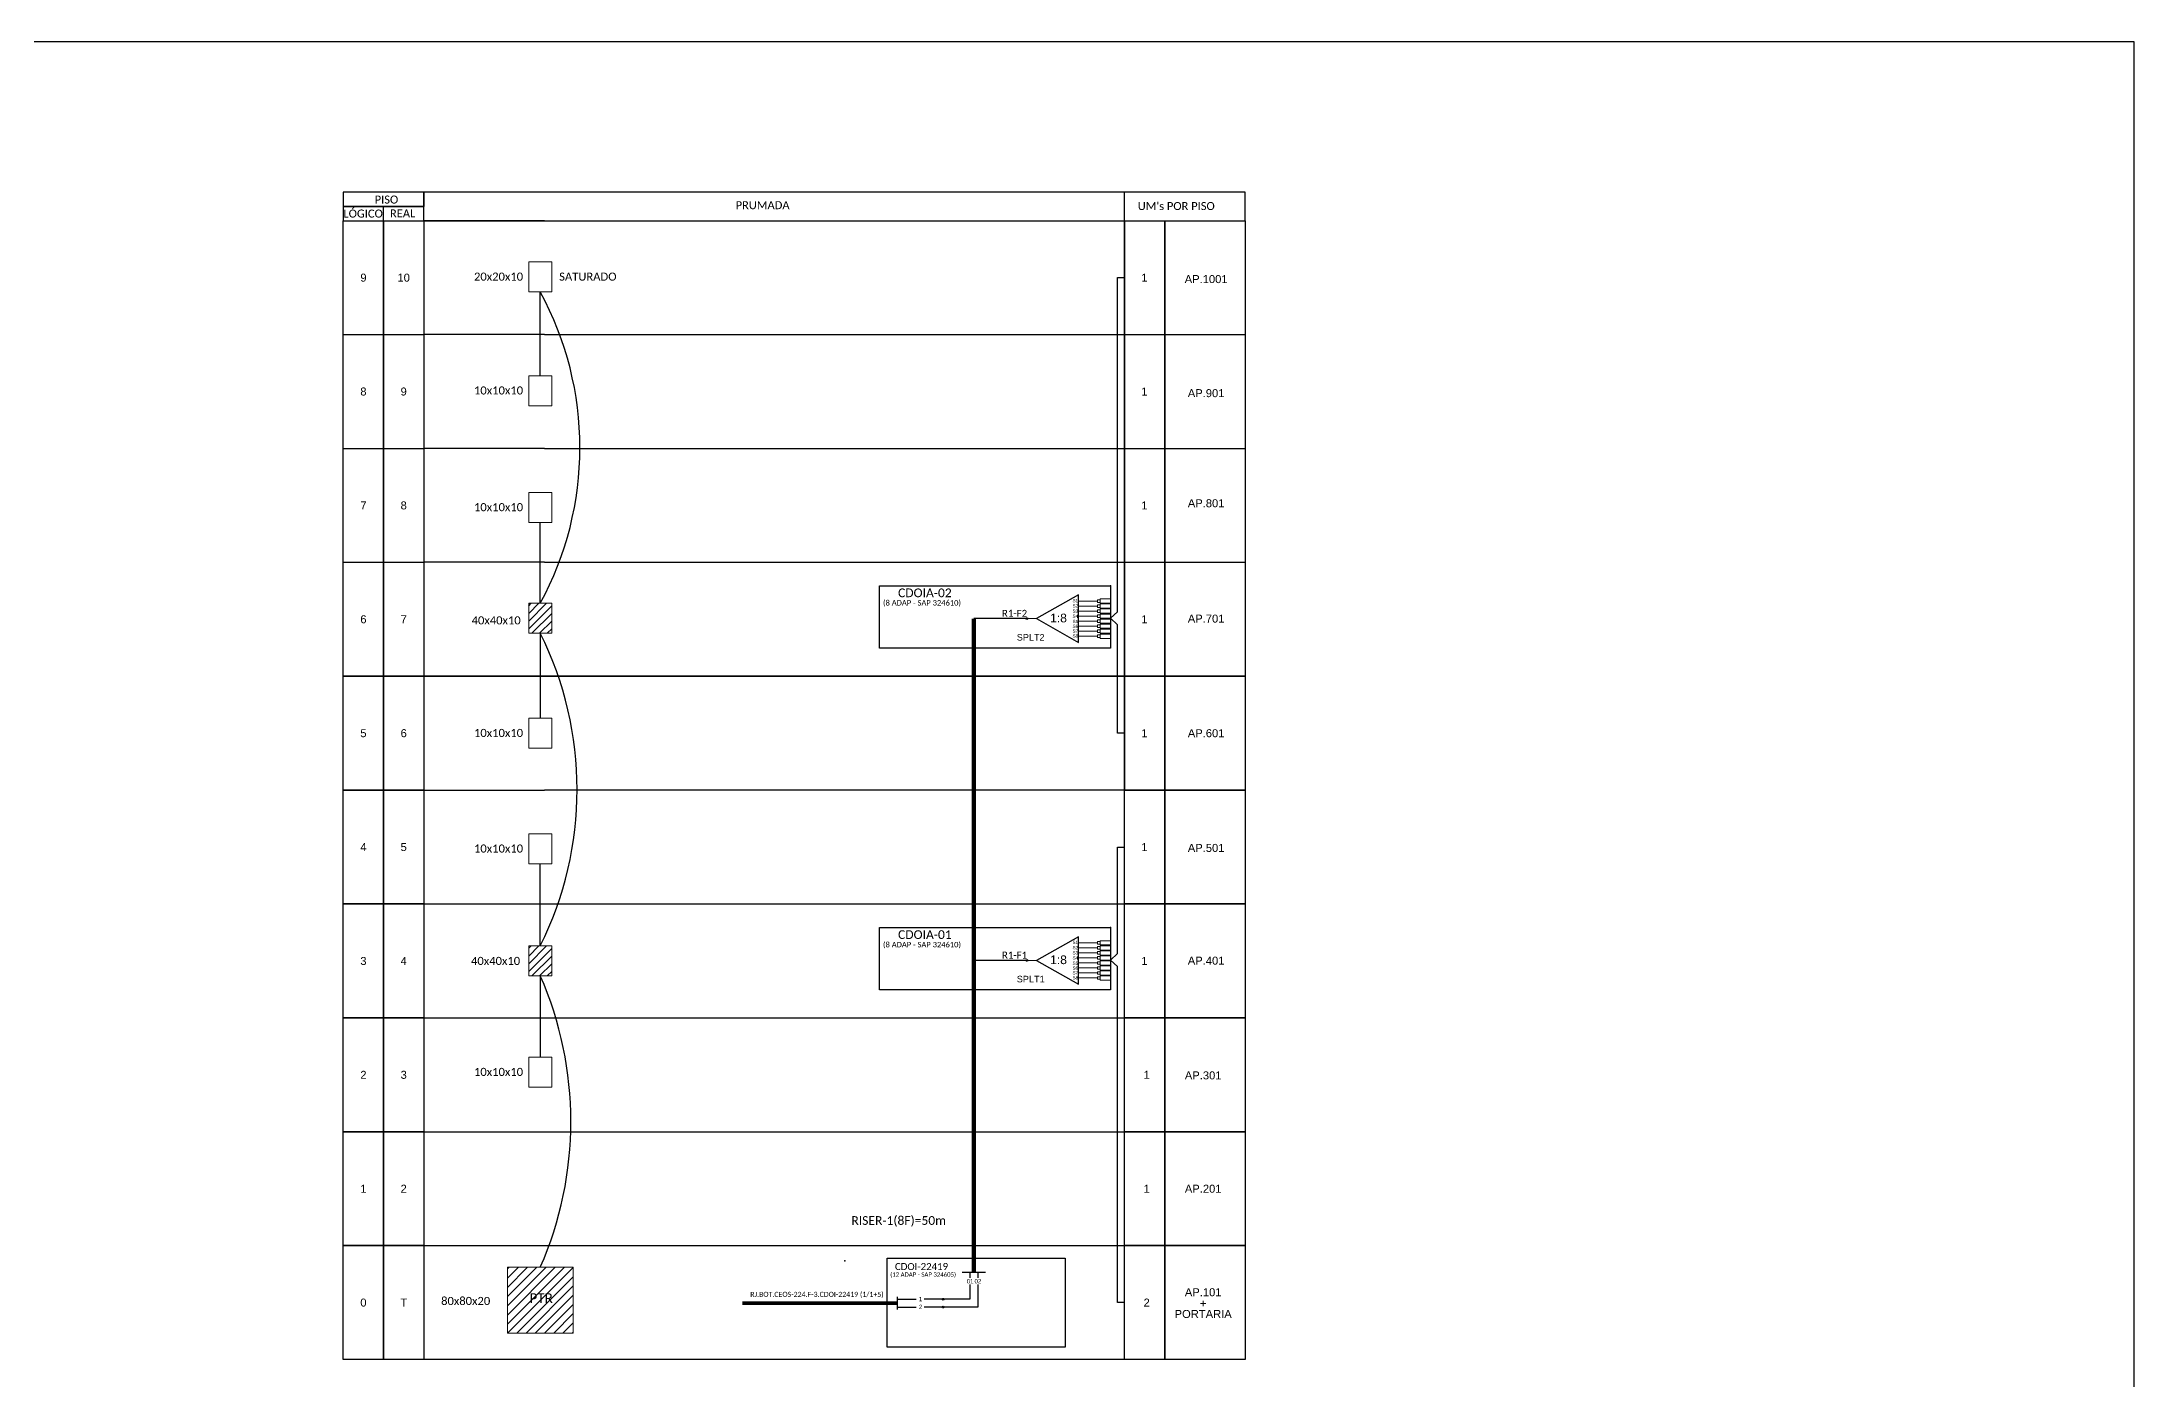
# Model space of a CAD drawing. Header units: millimetres. Extents: x 5390 to 6228, y -535 to 59.
# Drawn here: x 5746.9 to 6228.1, y -248.7 to 58.9 of the extents above; entities that cross this region are included whole.
import ezdxf
from ezdxf.enums import TextEntityAlignment as Align

# ---------------------------------------------------------------- set-up
doc = ezdxf.new("R2010")
doc.units = ezdxf.units.MM
doc.styles.add('ARIAL', font='arial.ttf')
doc.styles.add('MtXpl_Calibri', font='calibri.ttf')
doc.styles.add('WMF-Calibri0', font='calibri.ttf')

# ---------------------------------------------------------------- blocks, each defined once
blk = doc.blocks.new('A$C415C251F')
at = {"color": 3}
blk.add_point((0, 0), dxfattribs=at)
blk = doc.blocks.new('LEG_CDOIA8_C-SPLT_ESQ')
at = {"color": 3, "extrusion": (0, 0, -1), "xscale": -1, "zscale": -1}
blk.add_blockref('A$C415C251F', (0, 0), dxfattribs=at)
at = {"color": 1, "style": 'WMF-Calibri0', "flags": 4}
blk.add_attdef('MODELO', text='', height=1.5, dxfattribs=at).set_placement((22.54, -4.54), align=Align.CENTER)
blk.add_attdef('CDO', (21.44, -2.61), '', height=2, dxfattribs=at)
at = {"style": 'ARIAL', "flags": 4}
blk.add_attdef('SPLITAGEM', text='', height=1.5, dxfattribs=at).set_placement((18.61, -12.59), align=Align.CENTER)
blk = doc.blocks.new('SPLT_1-8_SC-APC')
at = {"color": 1}
blk.add_lwpolyline([(-7.37, -2.1), (-17.04, -7.55), (-7.37, -13), (-7.37, -2.1)], dxfattribs=at)
at = {"color": 3, "lineweight": 0}
for points in [[(-2.99, -3.51), (-7.37, -3.51)], [(-7.37, -4.66), (-2.99, -4.66)], [(-2.41, -3.02), (-2.41, -4)], [(-2.41, -3.02), (0, -3.02)], [(-2.41, -4), (0, -4)], [(-2.41, -4.17), (-2.41, -5.16)], [(-2.41, -4.17), (0, -4.17)], [(-7.37, -5.82), (-2.99, -5.82)], [(-7.37, -6.97), (-2.99, -6.97)], [(-7.37, -8.12), (-2.99, -8.12)], [(-7.37, -9.28), (-2.99, -9.28)], [(-2.41, -5.16), (0, -5.16)], [(-2.41, -5.32), (-2.41, -6.31)], [(-2.41, -5.32), (0, -5.32)], [(-2.41, -6.31), (0, -6.31)], [(-2.41, -6.48), (-2.41, -7.46)], [(-2.41, -6.48), (0, -6.48)], [(-2.41, -7.46), (0, -7.46)], [(-2.41, -7.63), (-2.41, -8.62)], [(-2.41, -7.63), (0, -7.63)], [(-2.41, -8.62), (0, -8.62)], [(-2.41, -8.78), (-2.41, -9.77)], [(-2.41, -8.78), (0, -8.78)], [(-7.37, -10.43), (-2.99, -10.43)], [(-7.37, -11.58), (-2.99, -11.58)], [(-2.41, -9.77), (0, -9.77)], [(-2.41, -9.94), (-2.41, -10.92)], [(-2.41, -9.94), (0, -9.94)], [(-2.41, -10.92), (0, -10.92)], [(-2.41, -11.09), (-2.41, -12.08)], [(-2.41, -11.09), (0, -11.09)], [(-2.41, -12.08), (0, -12.08)]]:
    blk.add_lwpolyline(points, dxfattribs=at)
for points in [[(-2.99, -3.22), (-2.41, -3.22), (-2.41, -3.8), (-2.99, -3.8)], [(-2.99, -4.38), (-2.41, -4.38), (-2.41, -4.95), (-2.99, -4.95)], [(-2.99, -5.53), (-2.41, -5.53), (-2.41, -6.1), (-2.99, -6.1)], [(-2.99, -6.68), (-2.41, -6.68), (-2.41, -7.26), (-2.99, -7.26)], [(-2.99, -7.84), (-2.41, -7.84), (-2.41, -8.41), (-2.99, -8.41)], [(-2.99, -8.99), (-2.41, -8.99), (-2.41, -9.56), (-2.99, -9.56)], [(-2.99, -10.14), (-2.41, -10.14), (-2.41, -10.72), (-2.99, -10.72)], [(-2.99, -11.3), (-2.41, -11.3), (-2.41, -11.87), (-2.99, -11.87)]]:
    blk.add_lwpolyline(points, close=True, dxfattribs=at)
at = {"color": 1, "lineweight": 0}
blk.add_lwpolyline([(-17.04, -7.55), (-19.26, -7.55)], dxfattribs=at)
at = {"color": 1, "style": 'ARIAL'}
for s, height, p in [('S1', 0.75, (-8.74, -3.78)), ('S2', 0.75, (-8.74, -4.97)), ('1:8', 2, (-13.91, -8.4)), ('S3', 0.75, (-8.74, -6.18)), ('S4', 0.75, (-8.74, -7.36)), ('S5', 0.75, (-8.74, -8.57)), ('S6', 0.75, (-8.74, -9.69)), ('S7', 0.75, (-8.74, -10.78)), ('S8', 0.75, (-8.74, -11.9))]:
    blk.add_text(s, height=height, dxfattribs=at).set_placement(p)

msp = doc.modelspace()

# ---------------------------------------------------------------- hatches: boundary and pattern name
h = msp.add_hatch()
h.set_pattern_fill('ANSI31', color=1, scale=10)
h.set_pattern_definition([(45, (-6328.6603, -1853.2267), (-0.88388348, 0.88388348), [])])
h.paths.add_polyline_path([(5864.16, -70.23), (5858.86, -70.23), (5858.86, -77.13), (5864.16, -77.13)])
h = msp.add_hatch(color=3)
h.dxf.hatch_style = 1
edge = h.paths.add_edge_path()
edge.add_arc((5973.4, -73.75), 0.205, 0, 360)
h = msp.add_hatch()
h.set_pattern_fill('ANSI31', color=1, scale=10)
h.set_pattern_definition([(45, (-6328.6603, -1932.0299), (-0.88388348, 0.88388348), [])])
h.paths.add_polyline_path([(5864.16, -149.04), (5858.86, -149.04), (5858.86, -155.93), (5864.16, -155.93)])
h = msp.add_hatch(color=3)
h.dxf.hatch_style = 1
edge = h.paths.add_edge_path()
edge.add_arc((5973.4, -152.37), 0.205, 0, 360)
h = msp.add_hatch()
h.set_pattern_fill('ANSI31', color=1, scale=12, style=0)
h.set_pattern_definition([(45, (5120.3386, -700.2331), (-1.0606602, 1.0606602), [])])
h.paths.add_polyline_path([(5869.1, -222.97), (5853.93, -222.97), (5853.93, -238.11), (5869.1, -238.11)])
h.paths.add_polyline_path([(5858.65, -232.02), (5865.16, -232.02), (5865.16, -228.08), (5858.65, -228.08)], flags=9)
h = msp.add_hatch(color=3)
h.dxf.hatch_style = 1
edge = h.paths.add_edge_path()
edge.add_arc((5954.17, -230.3), 0.205, 0, 360)
h = msp.add_hatch(color=3)
h.dxf.hatch_style = 1
edge = h.paths.add_edge_path()
edge.add_arc((5954.17, -232.1), 0.205, 0, 360)

# ---------------------------------------------------------------- linework, layer by layer
at = {"color": 0}
for p, q in [((5816.2, 17.78), (5825.46, 17.78)), ((5816.2, -8.41), (5816.2, 17.78)), ((5816.2, 17.78), (5825.46, 17.78)), ((5825.46, 17.78), (5825.46, -8.41)), ((5825.46, 17.78), (5834.72, 17.78)), ((5825.46, -8.41), (5825.46, 17.78)), ((5825.46, 17.78), (5834.72, 17.78)), ((5834.72, 17.78), (5834.72, -8.41)), ((5853.23, 17.78), (5834.72, 17.78)), ((5834.72, 17.78), (5834.72, -8.41)), ((5853.23, 17.78), (5834.72, 17.78)), ((5862.49, 17.78), (5853.23, 17.78)), ((5862.49, 17.78), (5853.23, 17.78)), ((5862.49, 17.78), (5995.88, 17.78)), ((5862.49, 17.78), (5995.88, 17.78)), ((5995.88, 17.78), (5995.88, -8.41)), ((5995.88, 17.78), (6005.14, 17.78)), ((5995.88, -8.41), (5995.88, 17.78)), ((5995.88, 17.78), (6005.14, 17.78)), ((6005.14, 17.78), (6023.65, 17.78)), ((6005.14, -8.41), (6005.14, 17.78)), ((6005.14, 17.78), (6005.14, -8.41)), ((6005.14, 17.78), (6023.65, 17.78)), ((6023.65, 17.78), (6023.65, -8.41)), ((5816.2, -8.41), (5825.46, -8.41)), ((5816.2, -34.61), (5816.2, -8.41)), ((5825.46, -8.41), (5825.46, -34.61)), ((5825.46, -8.41), (5834.72, -8.41)), ((5825.46, -34.61), (5825.46, -8.41)), ((5834.72, -8.41), (5834.72, -34.61)), ((5853.23, -8.41), (5834.72, -8.41)), ((5834.72, -8.41), (5834.72, -34.61)), ((5862.49, -8.41), (5853.23, -8.41)), ((5862.49, -8.41), (5995.88, -8.41)), ((5995.88, -8.41), (5995.88, -34.61)), ((5995.88, -8.41), (6005.14, -8.41)), ((5995.88, -34.61), (5995.88, -8.41)), ((6005.14, -8.41), (6023.65, -8.41)), ((6005.14, -34.61), (6005.14, -8.41)), ((6005.14, -8.41), (6005.14, -34.61)), ((6023.65, -8.41), (6023.65, -36.1)), ((5816.2, -34.61), (5825.46, -34.61)), ((5816.2, -60.8), (5816.2, -34.61)), ((5825.46, -34.61), (5825.46, -60.8)), ((5825.46, -34.61), (5834.72, -34.61)), ((5825.46, -60.8), (5825.46, -34.61)), ((5834.72, -34.61), (5834.72, -60.8)), ((5853.23, -34.61), (5834.72, -34.61)), ((5834.72, -34.61), (5834.72, -60.8)), ((5862.49, -34.61), (5853.23, -34.61)), ((5862.49, -34.61), (5995.88, -34.61)), ((5995.88, -34.61), (5995.88, -60.8)), ((5995.88, -34.61), (6005.14, -34.61)), ((5995.88, -60.8), (5995.88, -34.61)), ((6005.14, -34.61), (6023.65, -34.61)), ((6005.14, -60.8), (6005.14, -34.61)), ((6005.14, -34.61), (6005.14, -60.8)), ((6023.65, -36.1), (6023.65, -62.29)), ((5816.2, -60.8), (5825.46, -60.8)), ((5816.2, -87), (5816.2, -60.8)), ((5825.46, -60.8), (5825.46, -87)), ((5825.46, -60.8), (5834.72, -60.8)), ((5825.46, -87), (5825.46, -60.8)), ((5834.72, -60.8), (5834.72, -87)), ((5853.23, -60.8), (5834.72, -60.8)), ((5834.72, -60.8), (5834.72, -87)), ((5862.49, -60.8), (5853.23, -60.8)), ((5862.49, -60.8), (5995.88, -60.8)), ((5995.88, -60.8), (5995.88, -87)), ((5995.88, -60.8), (6005.14, -60.8)), ((5995.88, -87), (5995.88, -60.8)), ((6005.14, -60.8), (6023.65, -60.8)), ((6005.14, -87), (6005.14, -60.8)), ((6005.14, -60.8), (6005.14, -87)), ((6023.65, -62.29), (6023.65, -88.49)), ((5816.2, -87), (5825.46, -87)), ((5816.2, -113.19), (5816.2, -87)), ((5825.46, -87), (5816.2, -87)), ((5825.46, -87), (5825.46, -113.19)), ((5825.46, -87), (5834.72, -87)), ((5825.46, -113.19), (5825.46, -87)), ((5834.72, -87), (5825.46, -87)), ((5834.72, -87), (5834.72, -113.19)), ((5853.23, -87), (5834.72, -87)), ((5834.72, -87), (5834.72, -113.19)), ((5834.72, -87), (5853.23, -87)), ((5862.49, -87), (5853.23, -87)), ((5853.23, -87), (5862.49, -87)), ((5862.49, -87), (5995.88, -87)), ((5995.88, -87), (5862.49, -87)), ((5995.88, -87), (5995.88, -113.19)), ((5995.88, -87), (6005.14, -87)), ((5995.88, -113.19), (5995.88, -87)), ((6005.14, -87), (5995.88, -87)), ((6005.14, -87), (6023.65, -87)), ((6005.14, -113.19), (6005.14, -87)), ((6005.14, -87), (6005.14, -113.19)), ((6023.65, -87), (6005.14, -87)), ((6023.65, -88.49), (6023.65, -114.68)), ((5825.46, -113.19), (5816.2, -113.19)), ((5834.72, -113.19), (5825.46, -113.19)), ((5834.72, -113.19), (5853.23, -113.19)), ((5853.23, -113.19), (5862.49, -113.19)), ((5995.88, -113.19), (5862.49, -113.19)), ((6005.14, -113.19), (5995.88, -113.19)), ((6023.65, -113.19), (6005.14, -113.19)), ((5834.72, -217.97), (5995.88, -217.97)), ((5995.88, -217.97), (6005.14, -217.97)), ((5995.88, -244.17), (5995.88, -217.97)), ((6005.14, -217.97), (6023.65, -217.97)), ((6005.14, -244.17), (6005.14, -217.97)), ((6005.14, -217.97), (6005.14, -244.17)), ((6023.65, -217.97), (6023.65, -244.17)), ((5995.88, -244.17), (5834.72, -244.17)), ((6005.14, -244.17), (5995.88, -244.17)), ((6023.65, -244.17), (6005.14, -244.17))]:
    msp.add_line(p, q, dxfattribs=at)
at = {"color": 5}
msp.add_line((5958.53, -224.06), (5963.94, -224.06), dxfattribs=at)
for points in [[(5389.53, -535.08), (6228.1, -535.08), (6228.1, 58.92), (5389.53, 58.92), (5389.53, -535.08)], [(5834.72, 17.78), (6023.65, 17.78), (6023.65, 24.36), (5834.72, 24.36), (5834.72, 24.36), (5834.72, 21.07)], [(5995.86, 17.78), (5995.86, 24.36)], [(5825.46, 17.78), (5825.46, 21.07)], [(5834.72, -139.39), (5995.88, -139.39)], [(5834.72, -165.58), (5995.88, -165.58)], [(5834.72, -191.78), (5995.88, -191.78)]]:
    msp.add_lwpolyline(points)
for points in [[(5816.2, 21.07), (5834.72, 21.07), (5834.72, 24.36), (5816.2, 24.36)], [(5816.2, 17.78), (5834.72, 17.78), (5834.72, 21.07), (5816.2, 21.07)]]:
    msp.add_lwpolyline(points, close=True)
at = {"color": 6, "lineweight": 0}
msp.add_lwpolyline([(5858.86, 8.28), (5864.16, 8.28), (5864.16, 1.38), (5858.86, 1.38)], close=True, dxfattribs=at)
at = {"color": 3}
for points in [[(5861.51, -17.9), (5861.51, 1.38)], [(5995.88, -100.1), (5994.23, -100.1), (5994.23, -75.18), (5992.66, -73.67), (5994.23, -72.16), (5994.23, 4.68), (5995.88, 4.68)], [(5861.51, -70.23), (5861.51, -51.65)], [(5861.51, -77.13), (5861.51, -96.68)], [(5995.88, -231.07), (5994.23, -231.07), (5994.23, -153.79), (5992.66, -152.28), (5994.23, -150.78), (5994.23, -126.29), (5995.88, -126.29)], [(5861.51, -149.04), (5861.51, -130.17)], [(5861.51, -155.93), (5861.51, -174.65)], [(5943.7, -230.3), (5947.95, -230.3), (5947.95, -230.3)], [(5953.96, -230.3), (5949.81, -230.3)]]:
    msp.add_lwpolyline(points, dxfattribs=at)
at = {"lineweight": 0}
for points in [[(5858.86, -17.9), (5864.16, -17.9), (5864.16, -24.79), (5858.86, -24.79)], [(5858.86, -44.76), (5864.16, -44.76), (5864.16, -51.65), (5858.86, -51.65)], [(5858.86, -96.68), (5864.16, -96.68), (5864.16, -103.58), (5858.86, -103.58)], [(5858.86, -123.27), (5864.16, -123.27), (5864.16, -130.17), (5858.86, -130.17)], [(5858.86, -174.65), (5864.16, -174.65), (5864.16, -181.54), (5858.86, -181.54)]]:
    msp.add_lwpolyline(points, close=True, dxfattribs=at)
at = {"color": 1}
for points in [[(5939.53, -66.21), (5992.66, -66.21), (5992.66, -80.53), (5939.53, -80.53)], [(5939.53, -144.82), (5992.66, -144.82), (5992.66, -159.14), (5939.53, -159.14)], [(5941.32, -220.85), (5982.24, -220.85), (5982.24, -241.32), (5941.32, -241.32)]]:
    msp.add_lwpolyline(points, close=True, dxfattribs=at)
at = {"color": 1, "lineweight": 0}
for points in [[(5858.86, -70.23), (5864.16, -70.23), (5864.16, -77.13), (5858.86, -77.13)], [(5858.86, -149.04), (5864.16, -149.04), (5864.16, -155.93), (5858.86, -155.93)], [(5853.93, -222.94), (5869.1, -222.94), (5869.1, -238.11), (5853.93, -238.11)]]:
    msp.add_lwpolyline(points, close=True, dxfattribs=at)
at = {"color": 5, "const_width": 1}
msp.add_lwpolyline([(5961.24, -73.75), (5961.24, -224.06)], dxfattribs=at)
at = {"color": 5}
for points in [[(5973.19, -73.75), (5961.24, -73.75)], [(5973.19, -152.37), (5961.24, -152.37)], [(5960.33, -224.06), (5960.33, -225.4)], [(5962.14, -224.06), (5962.14, -225.4)], [(5962.14, -226.93), (5962.14, -232.1), (5954.17, -232.1)], [(5960.33, -226.93), (5960.33, -230.3), (5954.17, -230.3)]]:
    msp.add_lwpolyline(points, dxfattribs=at)
at = {"color": 0}
for points in [[(5816.2, -113.19), (5825.46, -113.19), (5825.46, -139.39), (5816.2, -139.39)], [(5825.46, -113.19), (5834.72, -113.19), (5834.72, -139.39), (5825.46, -139.39)], [(5995.88, -113.19), (6005.14, -113.19), (6005.14, -139.39), (5995.88, -139.39)], [(6005.14, -113.19), (6023.65, -113.19), (6023.65, -139.39), (6005.14, -139.39)], [(5816.2, -139.39), (5825.46, -139.39), (5825.46, -165.58), (5816.2, -165.58)], [(5825.46, -139.39), (5834.72, -139.39), (5834.72, -165.58), (5825.46, -165.58)], [(5995.88, -139.39), (6005.14, -139.39), (6005.14, -165.58), (5995.88, -165.58)], [(6005.14, -139.39), (6023.65, -139.39), (6023.65, -165.58), (6005.14, -165.58)], [(5816.2, -165.58), (5825.46, -165.58), (5825.46, -191.78), (5816.2, -191.78)], [(5825.46, -165.58), (5834.72, -165.58), (5834.72, -191.78), (5825.46, -191.78)], [(5995.88, -165.58), (6005.14, -165.58), (6005.14, -191.78), (5995.88, -191.78)], [(6005.14, -165.58), (6023.65, -165.58), (6023.65, -191.78), (6005.14, -191.78)], [(5816.2, -191.78), (5825.46, -191.78), (5825.46, -217.97), (5816.2, -217.97)], [(5825.46, -191.78), (5834.72, -191.78), (5834.72, -217.97), (5825.46, -217.97)], [(5995.88, -191.78), (6005.14, -191.78), (6005.14, -217.97), (5995.88, -217.97)], [(6005.14, -191.78), (6023.65, -191.78), (6023.65, -217.97), (6005.14, -217.97)], [(5816.2, -217.97), (5825.46, -217.97), (5825.46, -244.17), (5816.2, -244.17)], [(5825.46, -217.97), (5834.72, -217.97), (5834.72, -244.17), (5825.46, -244.17)]]:
    msp.add_lwpolyline(points, close=True, dxfattribs=at)
at = {"color": 1, "const_width": 0.8}
msp.add_lwpolyline([(5943.7, -231.2), (5908, -231.2), (5908, -231.2), (5908, -231.2)], dxfattribs=at)
at = {"color": 1}
msp.add_lwpolyline([(5943.7, -232.67), (5943.7, -229.72)], dxfattribs=at)
at = {"color": 2}
for points in [[(5943.7, -232.1), (5947.95, -232.1), (5947.95, -232.1)], [(5953.96, -232.1), (5949.81, -232.1)]]:
    msp.add_lwpolyline(points, dxfattribs=at)
at = {"color": 3}
for centre in [(5973.4, -73.75), (5973.4, -152.37), (5954.17, -230.3), (5954.17, -232.1)]:
    msp.add_circle(centre, 0.205, dxfattribs=at)
for centre, radius, start, end in [((5795.69, -34.42), 74.93, 331.4526, 28.5474), ((5789.23, -113.08), 80.73, 333.5525, 26.4475), ((5785.29, -189.43), 83.26, 336.2726, 23.7274)]:
    msp.add_arc(centre, radius, start, end, dxfattribs=at)

# ---------------------------------------------------------------- block references
for name, p in [('A$C415C251F', (5992.66, -66.21)), ('SPLT_1-8_SC-APC', (5992.66, -66.21)), ('SPLT_1-8_SC-APC', (5992.66, -144.82)), ('A$C415C251F', (5992.66, -144.82))]:
    msp.add_blockref(name, p, dxfattribs=at)
ref = msp.add_blockref('LEG_CDOIA8_C-SPLT_ESQ', (5931.52, -221.5), dxfattribs=dict(at, xscale=0.8000000000001819, yscale=0.8000000000001819, zscale=0.8000000000001819))
ref.add_attrib('CDO', 'CDOI-22419', (5943.08, -223.58), dxfattribs={"color": 1, "height": 1.6, "style": 'WMF-Calibri0'})
ref.add_attrib('MODELO', '(12 ADAP - SAP 324605)', dxfattribs={"color": 1, "height": 1, "style": 'WMF-Calibri0'}).set_placement((5949.56, -225.12), align=Align.CENTER)

# ---------------------------------------------------------------- texts
at = {"style": 'WMF-Calibri0'}
for s, p in [('  LÓGICO', (5814.93, 18.5)), ('     PISO', (5820.17, 21.72)), ('    REAL', (5824.34, 18.54)), ('PRUMADA', (5906.43, 20.43)), ("UM's POR PISO", (5998.93, 20.23))]:
    msp.add_text(s, height=1.84, dxfattribs=at).set_placement(p)
at = {"color": 0, "style": 'ARIAL'}
for s, p in [('9', (5820.83, 4.68)), ('10', (5830.09, 4.68)), ('1', (6000.46, 4.68)), ('AP.1001', (6014.65, 4.35)), ('8', (5820.83, -21.51)), ('9', (5830.09, -21.51)), ('1', (6000.46, -21.51)), ('AP.901', (6014.65, -21.89)), ('7', (5820.83, -47.71)), ('8', (5830.09, -47.71)), ('1', (6000.46, -47.71)), ('AP.801', (6014.65, -47.21)), ('6', (5820.83, -73.9)), ('7', (5830.09, -73.9)), ('1', (6000.46, -73.9)), ('AP.701', (6014.65, -73.75)), ('5', (5820.83, -100.1)), ('6', (5830.09, -100.1)), ('1', (6000.46, -100.1)), ('AP.601', (6014.65, -100.11)), ('4', (5820.83, -126.29)), ('5', (5830.09, -126.29)), ('1', (6000.46, -126.29)), ('AP.501', (6014.65, -126.49)), ('3', (5820.83, -152.49)), ('4', (5830.09, -152.49)), ('1', (6000.46, -152.49)), ('AP.401', (6014.65, -152.42)), ('2', (5820.83, -178.68)), ('3', (5830.09, -178.68)), ('1', (6000.98, -178.68)), ('AP.301', (6013.97, -178.81)), ('1', (5820.83, -204.88)), ('2', (5830.09, -204.88)), ('1', (6000.98, -204.88)), ('AP.201', (6013.97, -204.88)), ('0', (5820.83, -231.07)), ('T', (5830.09, -231.07)), ('2', (6000.98, -231.07)), ('AP.101', (6013.97, -228.69)), ('+', (6013.97, -231.24)), ('PORTARIA', (6013.97, -233.69))]:
    msp.add_text(s, height=1.84, dxfattribs=at).set_placement(p, align=Align.MIDDLE_CENTER)
at = {"color": 0, "style": 'WMF-Calibri0'}
for s, p in [('20x20x10', (5846.26, 3.99)), ('10x10x10', (5846.26, -22.19)), ('10x10x10', (5846.26, -49.04)), ('40x40x10', (5845.71, -75.08)), ('10x10x10', (5846.26, -100.97)), ('10x10x10', (5846.26, -127.56)), ('40x40x10', (5845.58, -153.41)), ('10x10x10', (5846.26, -178.94)), ('80x80x20', (5838.7, -231.62))]:
    msp.add_text(s, height=1.854, dxfattribs=at).set_placement(p)
at = {"color": 6, "style": 'WMF-Calibri0'}
msp.add_text('SATURADO', height=1.854, dxfattribs=at).set_placement((5865.85, 3.99))
at = {"color": 1, "ltscale": 6, "style": 'WMF-Calibri0'}
for s, p in [('CDOIA-02', (5943.79, -68.82)), ('CDOIA-01', (5943.79, -147.43))]:
    msp.add_text(s, height=2, dxfattribs=at).set_placement(p)
for p in [(5949.3, -70.74), (5949.3, -149.36)]:
    msp.add_text('(8 ADAP - SAP 324610)', height=1.25, dxfattribs=at).set_placement(p, align=Align.CENTER)
at = {"color": 5, "style": 'WMF-Calibri0'}
for s, height, p in [('R1-F2', 1.6, (5967.69, -73.33)), ('R1-F1', 1.6, (5967.69, -151.94)), ('RISER-1(8F)=50m', 2, (5933.06, -213.19))]:
    msp.add_text(s, height=height, dxfattribs=at).set_placement(p)
at = {"ltscale": 6, "style": 'ARIAL'}
for s, p in [('SPLT2', (5974.3, -78.8)), ('SPLT1', (5974.3, -157.41))]:
    msp.add_text(s, height=1.5, dxfattribs=at).set_placement(p, align=Align.CENTER)
at = {"style": 'ARIAL'}
for s, p in [('01', (5960.36, -226.16)), ('02', (5962.16, -226.16)), ('1', (5948.97, -230.26)), ('2', (5948.97, -232.06))]:
    msp.add_text(s, height=1, dxfattribs=at).set_placement(p, align=Align.MIDDLE_CENTER)
at = {"color": 7, "style": 'WMF-Calibri0'}
msp.add_text('PTR', height=2.224, dxfattribs=at).set_placement((5859.03, -231.15))
at = {"color": 1, "style": 'MtXpl_Calibri'}
msp.add_text('RJ.BOT.CEOS-224.F-3.CDOI-22419 (1/1+5)', height=1.1616, dxfattribs=at).set_placement((5909.8, -229.76))

doc.saveas('drawing.dxf')
